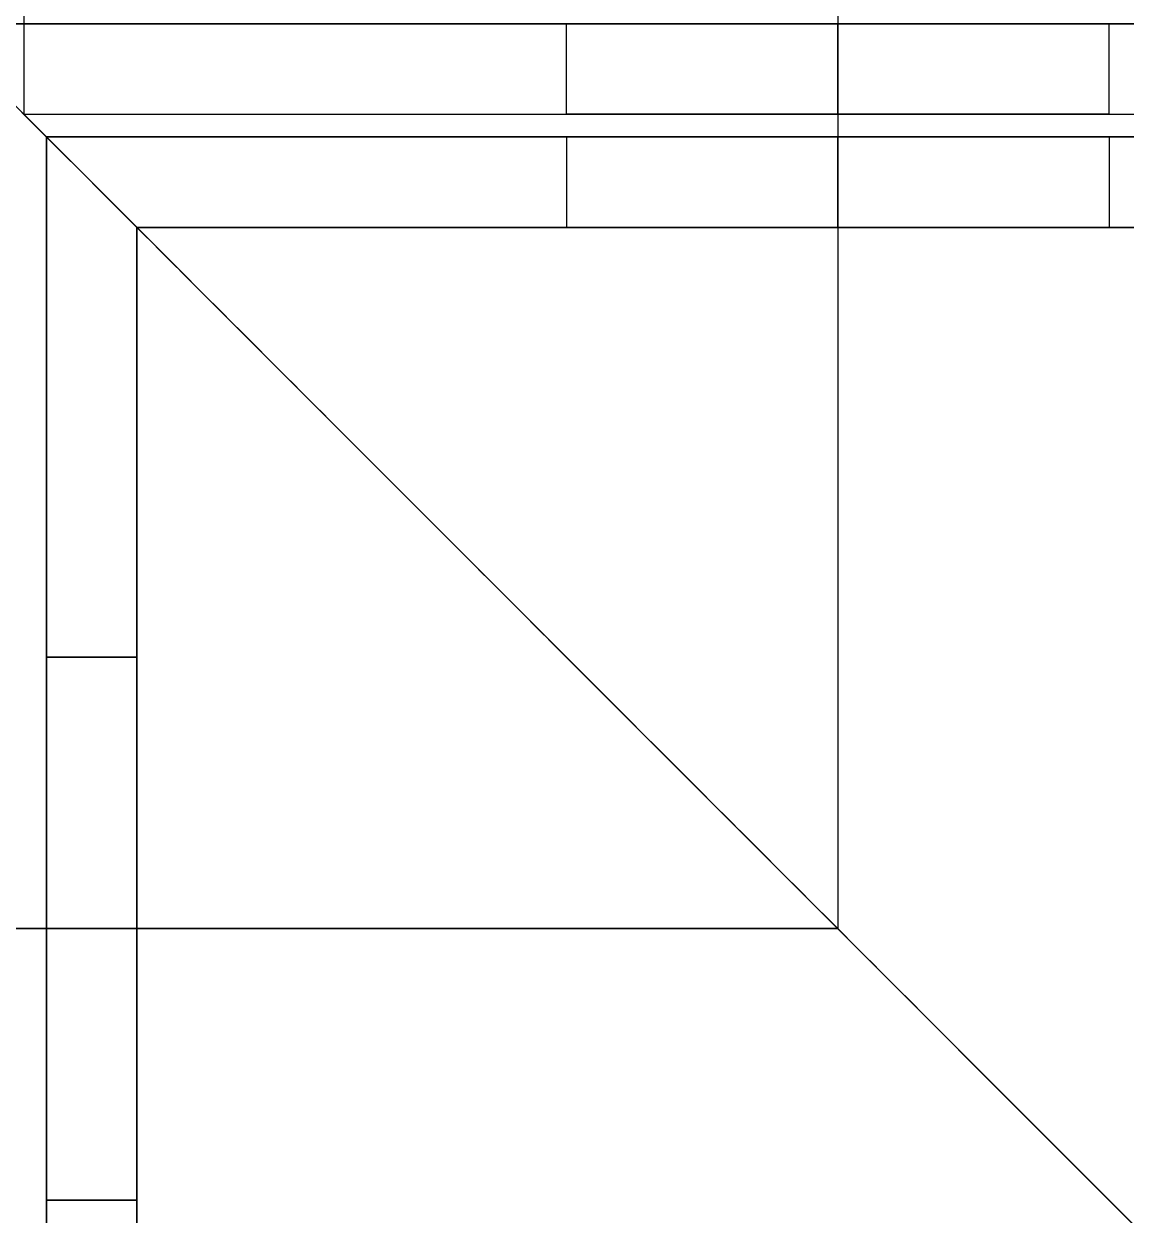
# Model space of a CAD drawing. Header units: millimetres. Extents: x -6529 to 809, y -8611 to 207.
# Drawn here: x 771.03 to 795.41, y -1094.97 to -1068.63 of the extents above; entities that cross this region are included whole.
import ezdxf

# ---------------------------------------------------------------- set-up
doc = ezdxf.new("R2010")
doc.units = ezdxf.units.MM
doc.header["$MEASUREMENT"] = 0
doc.layers.add('platen', color=7, linetype='Continuous', true_color=0x007f00)
doc.layers.add('staal', color=5, linetype='Continuous', true_color=0x0000ff)

# ---------------------------------------------------------------- blocks, each defined once
blk = doc.blocks.new('top plaat')
at = {"layer": 'platen'}
for points in [[(1276, -1236), (1296, -1236), (1316, -1236)], [(1276, -1236, 18), (1296, -1236, 18), (1316, -1236, 18)], [(1276, -1236, 9), (1296, -1236, 9), (1316, -1236, 9)], [(1296, -1236), (1296, -1236, 9), (1296, -1236, 18)]]:
    blk.add_open_spline(points, degree=2, dxfattribs=at)
blk = doc.blocks.new('plaat laag')
at = {"layer": 'platen'}
for points in [[(-3.167, -957.995, 600), (-3.759, -1136.994, 600), (-4.351, -1315.993, 600)], [(-4.351, -1315.993, 300), (-4.255, -1286.993, 300), (-4.159, -1257.993, 300)], [(-4.351, -1315.993, 300), (-4.255, -1286.993, 300), (-4.159, -1257.993, 300)]]:
    blk.add_open_spline(points, degree=2, dxfattribs=at)

msp = doc.modelspace()

# ---------------------------------------------------------------- linework, layer by layer
at = {"layer": 'staal'}
for p, q in [((809.026, -1108.633), (769.026, -1068.633)), ((809.026, -1108.633, 676), (769.026, -1068.633, 676)), ((809.026, -1108.633, 676), (769.026, -1068.633, 676)), ((783.026, -1070.633, 545.5), (783.026, -1068.633, 545.5)), ((783.026, -1070.633, 620.5), (783.026, -1068.633, 620.5)), ((783.026, -1070.633, 395.5), (783.026, -1068.633, 395.5)), ((783.026, -1070.633, 470.5), (783.026, -1068.633, 470.5)), ((783.026, -1070.633, 245.5), (783.026, -1068.633, 245.5)), ((783.026, -1070.633, 320.5), (783.026, -1068.633, 320.5)), ((783.026, -1070.633, 170.5), (783.026, -1068.633, 170.5)), ((783.026, -1070.633, 95.5), (783.026, -1068.633, 95.5)), ((789.026, -1070.633, 40), (789.026, -1068.633, 40)), ((789.026, -1070.633, 551.5), (789.026, -1068.633, 551.5)), ((789.026, -1070.633, 539.5), (789.026, -1068.633, 539.5)), ((789.026, -1070.633, 626.5), (789.026, -1068.633, 626.5)), ((789.026, -1070.633, 614.5), (789.026, -1068.633, 614.5)), ((789.026, -1070.633, 401.5), (789.026, -1068.633, 401.5)), ((789.026, -1070.633, 389.5), (789.026, -1068.633, 389.5)), ((789.026, -1070.633, 476.5), (789.026, -1068.633, 476.5)), ((789.026, -1070.633, 464.5), (789.026, -1068.633, 464.5)), ((789.026, -1070.633, 251.5), (789.026, -1068.633, 251.5)), ((789.026, -1070.633, 239.5), (789.026, -1068.633, 239.5)), ((789.026, -1070.633, 326.5), (789.026, -1068.633, 326.5)), ((789.026, -1070.633, 314.5), (789.026, -1068.633, 314.5)), ((789.026, -1070.633, 176.5), (789.026, -1068.633, 176.5)), ((789.026, -1070.633, 164.5), (789.026, -1068.633, 164.5)), ((789.026, -1070.633, 101.5), (789.026, -1068.633, 101.5)), ((789.026, -1070.633, 89.5), (789.026, -1068.633, 89.5)), ((795.026, -1070.633, 545.5), (795.026, -1068.633, 545.5)), ((795.026, -1070.633, 620.5), (795.026, -1068.633, 620.5)), ((795.026, -1070.633, 395.5), (795.026, -1068.633, 395.5)), ((795.026, -1070.633, 470.5), (795.026, -1068.633, 470.5)), ((795.026, -1070.633, 245.5), (795.026, -1068.633, 245.5)), ((795.026, -1070.633, 320.5), (795.026, -1068.633, 320.5)), ((795.026, -1070.633, 170.5), (795.026, -1068.633, 170.5)), ((795.026, -1070.633, 95.5), (795.026, -1068.633, 95.5)), ((783.026, -1071.133, 170.5), (783.026, -1073.133, 170.5)), ((783.026, -1071.133, 95.5), (783.026, -1073.133, 95.5)), ((783.026, -1071.133, 620.5), (783.026, -1073.133, 620.5)), ((783.026, -1071.133, 545.5), (783.026, -1073.133, 545.5)), ((783.026, -1071.133, 771.5), (783.026, -1073.133, 771.5)), ((783.026, -1071.133, 846.5), (783.026, -1073.133, 846.5)), ((789.026, -1073.133, 40), (789.026, -1071.133, 40)), ((789.026, -1073.133, 208), (789.026, -1071.133, 208)), ((789.026, -1071.133, 176.5), (789.026, -1073.133, 176.5)), ((789.026, -1071.133, 164.5), (789.026, -1073.133, 164.5)), ((789.026, -1071.133, 101.5), (789.026, -1073.133, 101.5)), ((789.026, -1071.133, 89.5), (789.026, -1073.133, 89.5)), ((789.026, -1073.133, 676), (789.026, -1071.133, 676)), ((789.026, -1073.133, 508), (789.026, -1071.133, 508)), ((789.026, -1071.133, 614.5), (789.026, -1073.133, 614.5)), ((789.026, -1071.133, 626.5), (789.026, -1073.133, 626.5)), ((789.026, -1071.133, 539.5), (789.026, -1073.133, 539.5)), ((789.026, -1071.133, 551.5), (789.026, -1073.133, 551.5)), ((789.026, -1073.133, 716), (789.026, -1071.133, 716)), ((789.026, -1073.133, 884), (789.026, -1071.133, 884)), ((789.026, -1071.133, 777.5), (789.026, -1073.133, 777.5)), ((789.026, -1071.133, 765.5), (789.026, -1073.133, 765.5)), ((789.026, -1071.133, 852.5), (789.026, -1073.133, 852.5)), ((789.026, -1071.133, 840.5), (789.026, -1073.133, 840.5)), ((795.026, -1071.133, 170.5), (795.026, -1073.133, 170.5)), ((795.026, -1071.133, 95.5), (795.026, -1073.133, 95.5)), ((795.026, -1071.133, 620.5), (795.026, -1073.133, 620.5)), ((795.026, -1071.133, 545.5), (795.026, -1073.133, 545.5)), ((795.026, -1071.133, 771.5), (795.026, -1073.133, 771.5)), ((795.026, -1071.133, 846.5), (795.026, -1073.133, 846.5)), ((771.526, -1082.633, 95.5), (773.526, -1082.633, 95.5)), ((771.526, -1082.633, 170.5), (773.526, -1082.633, 170.5)), ((773.526, -1082.633, 620.5), (771.526, -1082.633, 620.5)), ((773.526, -1082.633, 545.5), (771.526, -1082.633, 545.5)), ((773.526, -1082.633, 771.5), (771.526, -1082.633, 771.5)), ((773.526, -1082.633, 846.5), (771.526, -1082.633, 846.5)), ((771.526, -1088.633, 40), (773.526, -1088.633, 40)), ((771.526, -1088.633, 208), (773.526, -1088.633, 208)), ((771.526, -1088.633, 101.5), (773.526, -1088.633, 101.5)), ((771.526, -1088.633, 89.5), (773.526, -1088.633, 89.5)), ((771.526, -1088.633, 176.5), (773.526, -1088.633, 176.5)), ((771.526, -1088.633, 164.5), (773.526, -1088.633, 164.5)), ((773.526, -1088.633, 676), (771.526, -1088.633, 676)), ((773.526, -1088.633, 508), (771.526, -1088.633, 508)), ((773.526, -1088.633, 614.5), (771.526, -1088.633, 614.5)), ((773.526, -1088.633, 626.5), (771.526, -1088.633, 626.5)), ((773.526, -1088.633, 539.5), (771.526, -1088.633, 539.5)), ((773.526, -1088.633, 551.5), (771.526, -1088.633, 551.5)), ((773.526, -1088.633, 716), (771.526, -1088.633, 716)), ((773.526, -1088.633, 884), (771.526, -1088.633, 884)), ((773.526, -1088.633, 777.5), (771.526, -1088.633, 777.5)), ((773.526, -1088.633, 765.5), (771.526, -1088.633, 765.5)), ((773.526, -1088.633, 852.5), (771.526, -1088.633, 852.5)), ((773.526, -1088.633, 840.5), (771.526, -1088.633, 840.5)), ((771.526, -1094.633, 95.5), (773.526, -1094.633, 95.5)), ((771.526, -1094.633, 170.5), (773.526, -1094.633, 170.5)), ((773.526, -1094.633, 620.5), (771.526, -1094.633, 620.5)), ((773.526, -1094.633, 545.5), (771.526, -1094.633, 545.5)), ((773.526, -1094.633, 771.5), (771.526, -1094.633, 771.5)), ((773.526, -1094.633, 846.5), (771.526, -1094.633, 846.5))]:
    msp.add_line(p, q, dxfattribs=at)
for points in [[(771.026, 169.367, 714), (771.026, -450.633, 714), (771.026, -1070.633, 714)], [(771.026, 169.367, 678), (771.026, -450.633, 678), (771.026, -1070.633, 678)], [(789.026, -1018.133, 40), (789.026, -1053.383, 40), (789.026, -1088.633, 40)], [(789.026, -1018.133, 38), (789.026, -1053.383, 38), (789.026, -1088.633, 38)], [(789.026, -1018.133, 2), (789.026, -1053.383, 2), (789.026, -1088.633, 2)], [(789.026, -1018.133), (789.026, -1053.383), (789.026, -1088.633)], [(771.026, -1019.133, 696), (771.026, -1044.883, 696), (771.026, -1070.633, 696)], [(789.026, -1019.133, 716), (789.026, -1053.883, 716), (789.026, -1088.633, 716)], [(789.026, -1019.133, 714), (789.026, -1053.883, 714), (789.026, -1088.633, 714)], [(789.026, -1019.133, 678), (789.026, -1053.883, 678), (789.026, -1088.633, 678)], [(789.026, -1019.133, 676), (789.026, -1053.883, 676), (789.026, -1088.633, 676)], [(809.026, -1108.633, 40), (789.026, -1088.633, 40), (769.026, -1068.633, 40)], [(809.026, -1108.633), (789.026, -1088.633), (769.026, -1068.633)], [(769.026, -1068.633, 40), (789.026, -1088.633, 40), (809.026, -1108.633, 40)], [(809.026, -1108.633, 716), (789.026, -1088.633, 716), (769.026, -1068.633, 716)], [(809.026, -1108.633, 716), (789.026, -1088.633, 716), (769.026, -1068.633, 716)], [(809.026, -1068.633, 40), (789.026, -1068.633, 40), (769.026, -1068.633, 40)], [(809.026, -1068.633, 676), (789.026, -1068.633, 676), (769.026, -1068.633, 676)], [(809.026, -1068.633, 658), (789.026, -1068.633, 658), (769.026, -1068.633, 658)], [(789.026, -1068.633, 40), (789.026, -1068.633, 64.75), (789.026, -1068.633, 89.5)], [(789.026, -1068.633, 101.5), (789.026, -1068.633, 133), (789.026, -1068.633, 164.5)], [(789.026, -1068.633, 176.5), (789.026, -1068.633, 208), (789.026, -1068.633, 239.5)], [(789.026, -1068.633, 251.5), (789.026, -1068.633, 283), (789.026, -1068.633, 314.5)], [(789.026, -1068.633, 326.5), (789.026, -1068.633, 358), (789.026, -1068.633, 389.5)], [(789.026, -1068.633, 401.5), (789.026, -1068.633, 433), (789.026, -1068.633, 464.5)], [(789.026, -1068.633, 476.5), (789.026, -1068.633, 508), (789.026, -1068.633, 539.5)], [(789.026, -1068.633, 551.5), (789.026, -1068.633, 583), (789.026, -1068.633, 614.5)], [(789.026, -1068.633, 626.5), (789.026, -1068.633, 651.25), (789.026, -1068.633, 676)], [(771.026, -1070.633, 38), (789.026, -1088.633, 38), (807.026, -1106.633, 38)], [(807.026, -1106.633, 2), (789.026, -1088.633, 2), (771.026, -1070.633, 2)], [(807.026, -1106.633, 38), (789.026, -1088.633, 38), (771.026, -1070.633, 38)], [(771.026, -1070.633, 2), (789.026, -1088.633, 2), (807.026, -1106.633, 2)], [(771.026, -1070.633, 714), (789.026, -1088.633, 714), (807.026, -1106.633, 714)], [(807.026, -1106.633, 678), (789.026, -1088.633, 678), (771.026, -1070.633, 678)], [(771.026, -1070.633, 714), (789.026, -1088.633, 714), (807.026, -1106.633, 714)], [(771.026, -1070.633, 678), (771.026, -1070.633, 696), (771.026, -1070.633, 714)], [(807.026, -1106.633, 678), (789.026, -1088.633, 678), (771.026, -1070.633, 678)], [(771.026, -1070.633, 40), (789.026, -1070.633, 40), (807.026, -1070.633, 40)], [(771.026, -1070.633, 676), (789.026, -1070.633, 676), (807.026, -1070.633, 676)], [(771.026, -1070.633, 658), (789.026, -1070.633, 658), (807.026, -1070.633, 658)], [(789.026, -1070.633, 40), (789.026, -1070.633, 64.75), (789.026, -1070.633, 89.5)], [(789.026, -1070.633, 101.5), (789.026, -1070.633, 133), (789.026, -1070.633, 164.5)], [(789.026, -1070.633, 176.5), (789.026, -1070.633, 208), (789.026, -1070.633, 239.5)], [(789.026, -1070.633, 251.5), (789.026, -1070.633, 283), (789.026, -1070.633, 314.5)], [(789.026, -1070.633, 326.5), (789.026, -1070.633, 358), (789.026, -1070.633, 389.5)], [(789.026, -1070.633, 401.5), (789.026, -1070.633, 433), (789.026, -1070.633, 464.5)], [(789.026, -1070.633, 476.5), (789.026, -1070.633, 508), (789.026, -1070.633, 539.5)], [(789.026, -1070.633, 551.5), (789.026, -1070.633, 583), (789.026, -1070.633, 614.5)], [(789.026, -1070.633, 626.5), (789.026, -1070.633, 651.25), (789.026, -1070.633, 676)], [(806.526, -1071.133, 40), (789.026, -1071.133, 40), (771.526, -1071.133, 40)], [(771.526, -1071.133, 40), (771.526, -1071.133, 124), (771.526, -1071.133, 208)], [(806.526, -1071.133, 208), (789.026, -1071.133, 208), (771.526, -1071.133, 208)], [(771.526, -1071.133, 40), (771.526, -1088.633, 40), (771.526, -1106.133, 40)], [(771.526, -1071.133, 208), (771.526, -1088.633, 208), (771.526, -1106.133, 208)], [(806.526, -1071.133, 124), (789.026, -1071.133, 124), (771.526, -1071.133, 124)], [(771.526, -1071.133, 124), (771.526, -1088.633, 124), (771.526, -1106.133, 124)], [(771.526, -1106.133, 676), (771.526, -1088.633, 676), (771.526, -1071.133, 676)], [(771.526, -1071.133, 676), (771.526, -1071.133, 592), (771.526, -1071.133, 508)], [(771.526, -1106.133, 508), (771.526, -1088.633, 508), (771.526, -1071.133, 508)], [(771.526, -1071.133, 676), (789.026, -1071.133, 676), (806.526, -1071.133, 676)], [(771.526, -1071.133, 508), (789.026, -1071.133, 508), (806.526, -1071.133, 508)], [(771.526, -1106.133, 592), (771.526, -1088.633, 592), (771.526, -1071.133, 592)], [(771.526, -1071.133, 592), (789.026, -1071.133, 592), (806.526, -1071.133, 592)], [(771.526, -1106.133, 716), (771.526, -1088.633, 716), (771.526, -1071.133, 716)], [(771.526, -1071.133, 716), (771.526, -1071.133, 800), (771.526, -1071.133, 884)], [(771.526, -1106.133, 884), (771.526, -1088.633, 884), (771.526, -1071.133, 884)], [(771.526, -1071.133, 716), (789.026, -1071.133, 716), (806.526, -1071.133, 716)], [(771.526, -1071.133, 884), (789.026, -1071.133, 884), (806.526, -1071.133, 884)], [(771.526, -1106.133, 800), (771.526, -1088.633, 800), (771.526, -1071.133, 800)], [(771.526, -1071.133, 800), (789.026, -1071.133, 800), (806.526, -1071.133, 800)], [(789.026, -1071.133, 40), (789.026, -1071.133, 64.75), (789.026, -1071.133, 89.5)], [(789.026, -1071.133, 101.5), (789.026, -1071.133, 133), (789.026, -1071.133, 164.5)], [(789.026, -1071.133, 176.5), (789.026, -1071.133, 192.25), (789.026, -1071.133, 208)], [(789.026, -1071.133, 676), (789.026, -1071.133, 651.25), (789.026, -1071.133, 626.5)], [(789.026, -1071.133, 614.5), (789.026, -1071.133, 583), (789.026, -1071.133, 551.5)], [(789.026, -1071.133, 539.5), (789.026, -1071.133, 523.75), (789.026, -1071.133, 508)], [(789.026, -1071.133, 716), (789.026, -1071.133, 740.75), (789.026, -1071.133, 765.5)], [(789.026, -1071.133, 777.5), (789.026, -1071.133, 809), (789.026, -1071.133, 840.5)], [(789.026, -1071.133, 852.5), (789.026, -1071.133, 868.25), (789.026, -1071.133, 884)], [(773.526, -1104.133, 40), (773.526, -1088.633, 40), (773.526, -1073.133, 40)], [(773.526, -1073.133, 40), (773.526, -1073.133, 124), (773.526, -1073.133, 208)], [(773.526, -1104.133, 208), (773.526, -1088.633, 208), (773.526, -1073.133, 208)], [(773.526, -1073.133, 40), (789.026, -1073.133, 40), (804.526, -1073.133, 40)], [(773.526, -1073.133, 208), (789.026, -1073.133, 208), (804.526, -1073.133, 208)], [(773.526, -1104.133, 124), (773.526, -1088.633, 124), (773.526, -1073.133, 124)], [(773.526, -1073.133, 124), (789.026, -1073.133, 124), (804.526, -1073.133, 124)], [(804.526, -1073.133, 676), (789.026, -1073.133, 676), (773.526, -1073.133, 676)], [(773.526, -1073.133, 676), (773.526, -1073.133, 592), (773.526, -1073.133, 508)], [(804.526, -1073.133, 508), (789.026, -1073.133, 508), (773.526, -1073.133, 508)], [(773.526, -1073.133, 676), (773.526, -1088.633, 676), (773.526, -1104.133, 676)], [(773.526, -1073.133, 508), (773.526, -1088.633, 508), (773.526, -1104.133, 508)], [(804.526, -1073.133, 592), (789.026, -1073.133, 592), (773.526, -1073.133, 592)], [(773.526, -1073.133, 592), (773.526, -1088.633, 592), (773.526, -1104.133, 592)], [(804.526, -1073.133, 716), (789.026, -1073.133, 716), (773.526, -1073.133, 716)], [(773.526, -1073.133, 716), (773.526, -1073.133, 800), (773.526, -1073.133, 884)], [(804.526, -1073.133, 884), (789.026, -1073.133, 884), (773.526, -1073.133, 884)], [(773.526, -1073.133, 716), (773.526, -1088.633, 716), (773.526, -1104.133, 716)], [(773.526, -1073.133, 884), (773.526, -1088.633, 884), (773.526, -1104.133, 884)], [(804.526, -1073.133, 800), (789.026, -1073.133, 800), (773.526, -1073.133, 800)], [(773.526, -1073.133, 800), (773.526, -1088.633, 800), (773.526, -1104.133, 800)], [(789.026, -1073.133, 40), (789.026, -1073.133, 64.75), (789.026, -1073.133, 89.5)], [(789.026, -1073.133, 101.5), (789.026, -1073.133, 133), (789.026, -1073.133, 164.5)], [(789.026, -1073.133, 176.5), (789.026, -1073.133, 192.25), (789.026, -1073.133, 208)], [(789.026, -1073.133, 676), (789.026, -1073.133, 651.25), (789.026, -1073.133, 626.5)], [(789.026, -1073.133, 614.5), (789.026, -1073.133, 583), (789.026, -1073.133, 551.5)], [(789.026, -1073.133, 539.5), (789.026, -1073.133, 523.75), (789.026, -1073.133, 508)], [(789.026, -1073.133, 716), (789.026, -1073.133, 740.75), (789.026, -1073.133, 765.5)], [(789.026, -1073.133, 777.5), (789.026, -1073.133, 809), (789.026, -1073.133, 840.5)], [(789.026, -1073.133, 852.5), (789.026, -1073.133, 868.25), (789.026, -1073.133, 884)], [(789.026, -1088.633, 40), (753.776, -1088.633, 40), (718.526, -1088.633, 40)], [(789.026, -1088.633, 38), (753.776, -1088.633, 38), (718.526, -1088.633, 38)], [(789.026, -1088.633, 2), (753.776, -1088.633, 2), (718.526, -1088.633, 2)], [(789.026, -1088.633), (753.776, -1088.633), (718.526, -1088.633)], [(718.526, -1088.633, 716), (753.776, -1088.633, 716), (789.026, -1088.633, 716)], [(718.526, -1088.633, 714), (753.776, -1088.633, 714), (789.026, -1088.633, 714)], [(718.526, -1088.633, 678), (753.776, -1088.633, 678), (789.026, -1088.633, 678)], [(718.526, -1088.633, 676), (753.776, -1088.633, 676), (789.026, -1088.633, 676)], [(771.526, -1088.633, 40), (771.526, -1088.633, 64.75), (771.526, -1088.633, 89.5)], [(771.526, -1088.633, 101.5), (771.526, -1088.633, 133), (771.526, -1088.633, 164.5)], [(771.526, -1088.633, 176.5), (771.526, -1088.633, 192.25), (771.526, -1088.633, 208)], [(771.526, -1088.633, 676), (771.526, -1088.633, 651.25), (771.526, -1088.633, 626.5)], [(771.526, -1088.633, 614.5), (771.526, -1088.633, 583), (771.526, -1088.633, 551.5)], [(771.526, -1088.633, 539.5), (771.526, -1088.633, 523.75), (771.526, -1088.633, 508)], [(771.526, -1088.633, 716), (771.526, -1088.633, 740.75), (771.526, -1088.633, 765.5)], [(771.526, -1088.633, 777.5), (771.526, -1088.633, 809), (771.526, -1088.633, 840.5)], [(771.526, -1088.633, 852.5), (771.526, -1088.633, 868.25), (771.526, -1088.633, 884)], [(773.526, -1088.633, 40), (773.526, -1088.633, 64.75), (773.526, -1088.633, 89.5)], [(773.526, -1088.633, 101.5), (773.526, -1088.633, 133), (773.526, -1088.633, 164.5)], [(773.526, -1088.633, 176.5), (773.526, -1088.633, 192.25), (773.526, -1088.633, 208)], [(773.526, -1088.633, 676), (773.526, -1088.633, 651.25), (773.526, -1088.633, 626.5)], [(773.526, -1088.633, 614.5), (773.526, -1088.633, 583), (773.526, -1088.633, 551.5)], [(773.526, -1088.633, 539.5), (773.526, -1088.633, 523.75), (773.526, -1088.633, 508)], [(773.526, -1088.633, 716), (773.526, -1088.633, 740.75), (773.526, -1088.633, 765.5)], [(773.526, -1088.633, 777.5), (773.526, -1088.633, 809), (773.526, -1088.633, 840.5)], [(773.526, -1088.633, 852.5), (773.526, -1088.633, 868.25), (773.526, -1088.633, 884)], [(789.026, -1088.633), (789.026, -1088.633, 1), (789.026, -1088.633, 2)], [(789.026, -1088.633, 38), (789.026, -1088.633, 39), (789.026, -1088.633, 40)], [(789.178, -1088.786, 40), (789.178, -1088.786, 39), (789.178, -1088.786, 38)], [(789.178, -1088.786, 2), (789.178, -1088.786, 1), (789.178, -1088.786)], [(789.178, -1088.786, 716), (789.178, -1088.786, 715), (789.178, -1088.786, 714)], [(789.178, -1088.786, 678), (789.178, -1088.786, 677), (789.178, -1088.786, 676)], [(789.178, -1088.786, 716), (789.178, -1088.786, 715), (789.178, -1088.786, 714)], [(789.178, -1088.786, 678), (789.178, -1088.786, 677), (789.178, -1088.786, 676)]]:
    msp.add_open_spline(points, degree=2, dxfattribs=at)
for points, knots in [([(783.026, -1068.633, 545.5), (783.026, -1068.633, 539.5), (789.026, -1068.633, 539.5), (795.026, -1068.633, 539.5), (795.026, -1068.633, 545.5), (795.026, -1068.633, 551.5), (789.026, -1068.633, 551.5), (783.026, -1068.633, 551.5), (783.026, -1068.633, 545.5)], [-31.415927, -31.415927, -31.415927, -23.561945, -23.561945, -15.707963, -15.707963, -7.853982, -7.853982, 0, 0, 0]), ([(783.026, -1068.633, 620.5), (783.026, -1068.633, 614.5), (789.026, -1068.633, 614.5), (795.026, -1068.633, 614.5), (795.026, -1068.633, 620.5), (795.026, -1068.633, 626.5), (789.026, -1068.633, 626.5), (783.026, -1068.633, 626.5), (783.026, -1068.633, 620.5)], [-31.415927, -31.415927, -31.415927, -23.561945, -23.561945, -15.707963, -15.707963, -7.853982, -7.853982, 0, 0, 0]), ([(783.026, -1068.633, 395.5), (783.026, -1068.633, 389.5), (789.026, -1068.633, 389.5), (795.026, -1068.633, 389.5), (795.026, -1068.633, 395.5), (795.026, -1068.633, 401.5), (789.026, -1068.633, 401.5), (783.026, -1068.633, 401.5), (783.026, -1068.633, 395.5)], [-31.415927, -31.415927, -31.415927, -23.561945, -23.561945, -15.707963, -15.707963, -7.853982, -7.853982, 0, 0, 0]), ([(783.026, -1068.633, 470.5), (783.026, -1068.633, 464.5), (789.026, -1068.633, 464.5), (795.026, -1068.633, 464.5), (795.026, -1068.633, 470.5), (795.026, -1068.633, 476.5), (789.026, -1068.633, 476.5), (783.026, -1068.633, 476.5), (783.026, -1068.633, 470.5)], [-31.415927, -31.415927, -31.415927, -23.561945, -23.561945, -15.707963, -15.707963, -7.853982, -7.853982, 0, 0, 0]), ([(783.026, -1068.633, 245.5), (783.026, -1068.633, 239.5), (789.026, -1068.633, 239.5), (795.026, -1068.633, 239.5), (795.026, -1068.633, 245.5), (795.026, -1068.633, 251.5), (789.026, -1068.633, 251.5), (783.026, -1068.633, 251.5), (783.026, -1068.633, 245.5)], [-31.415927, -31.415927, -31.415927, -23.561945, -23.561945, -15.707963, -15.707963, -7.853982, -7.853982, 0, 0, 0]), ([(783.026, -1068.633, 320.5), (783.026, -1068.633, 314.5), (789.026, -1068.633, 314.5), (795.026, -1068.633, 314.5), (795.026, -1068.633, 320.5), (795.026, -1068.633, 326.5), (789.026, -1068.633, 326.5), (783.026, -1068.633, 326.5), (783.026, -1068.633, 320.5)], [-31.415927, -31.415927, -31.415927, -23.561945, -23.561945, -15.707963, -15.707963, -7.853982, -7.853982, 0, 0, 0]), ([(783.026, -1068.633, 170.5), (783.026, -1068.633, 164.5), (789.026, -1068.633, 164.5), (795.026, -1068.633, 164.5), (795.026, -1068.633, 170.5), (795.026, -1068.633, 176.5), (789.026, -1068.633, 176.5), (783.026, -1068.633, 176.5), (783.026, -1068.633, 170.5)], [-31.415927, -31.415927, -31.415927, -23.561945, -23.561945, -15.707963, -15.707963, -7.853982, -7.853982, 0, 0, 0]), ([(783.026, -1068.633, 95.5), (783.026, -1068.633, 89.5), (789.026, -1068.633, 89.5), (795.026, -1068.633, 89.5), (795.026, -1068.633, 95.5), (795.026, -1068.633, 101.5), (789.026, -1068.633, 101.5), (783.026, -1068.633, 101.5), (783.026, -1068.633, 95.5)], [-31.415927, -31.415927, -31.415927, -23.561945, -23.561945, -15.707963, -15.707963, -7.853982, -7.853982, 0, 0, 0]), ([(783.026, -1070.633, 545.5), (783.026, -1070.633, 551.5), (789.026, -1070.633, 551.5), (795.026, -1070.633, 551.5), (795.026, -1070.633, 545.5), (795.026, -1070.633, 539.5), (789.026, -1070.633, 539.5), (783.026, -1070.633, 539.5), (783.026, -1070.633, 545.5)], [0, 0, 0, 7.853982, 7.853982, 15.707963, 15.707963, 23.561945, 23.561945, 31.415927, 31.415927, 31.415927]), ([(783.026, -1070.633, 620.5), (783.026, -1070.633, 626.5), (789.026, -1070.633, 626.5), (795.026, -1070.633, 626.5), (795.026, -1070.633, 620.5), (795.026, -1070.633, 614.5), (789.026, -1070.633, 614.5), (783.026, -1070.633, 614.5), (783.026, -1070.633, 620.5)], [0, 0, 0, 7.853982, 7.853982, 15.707963, 15.707963, 23.561945, 23.561945, 31.415927, 31.415927, 31.415927]), ([(783.026, -1070.633, 395.5), (783.026, -1070.633, 401.5), (789.026, -1070.633, 401.5), (795.026, -1070.633, 401.5), (795.026, -1070.633, 395.5), (795.026, -1070.633, 389.5), (789.026, -1070.633, 389.5), (783.026, -1070.633, 389.5), (783.026, -1070.633, 395.5)], [0, 0, 0, 7.853982, 7.853982, 15.707963, 15.707963, 23.561945, 23.561945, 31.415927, 31.415927, 31.415927]), ([(783.026, -1070.633, 470.5), (783.026, -1070.633, 476.5), (789.026, -1070.633, 476.5), (795.026, -1070.633, 476.5), (795.026, -1070.633, 470.5), (795.026, -1070.633, 464.5), (789.026, -1070.633, 464.5), (783.026, -1070.633, 464.5), (783.026, -1070.633, 470.5)], [0, 0, 0, 7.853982, 7.853982, 15.707963, 15.707963, 23.561945, 23.561945, 31.415927, 31.415927, 31.415927]), ([(783.026, -1070.633, 245.5), (783.026, -1070.633, 251.5), (789.026, -1070.633, 251.5), (795.026, -1070.633, 251.5), (795.026, -1070.633, 245.5), (795.026, -1070.633, 239.5), (789.026, -1070.633, 239.5), (783.026, -1070.633, 239.5), (783.026, -1070.633, 245.5)], [0, 0, 0, 7.853982, 7.853982, 15.707963, 15.707963, 23.561945, 23.561945, 31.415927, 31.415927, 31.415927]), ([(783.026, -1070.633, 320.5), (783.026, -1070.633, 326.5), (789.026, -1070.633, 326.5), (795.026, -1070.633, 326.5), (795.026, -1070.633, 320.5), (795.026, -1070.633, 314.5), (789.026, -1070.633, 314.5), (783.026, -1070.633, 314.5), (783.026, -1070.633, 320.5)], [0, 0, 0, 7.853982, 7.853982, 15.707963, 15.707963, 23.561945, 23.561945, 31.415927, 31.415927, 31.415927]), ([(783.026, -1070.633, 170.5), (783.026, -1070.633, 176.5), (789.026, -1070.633, 176.5), (795.026, -1070.633, 176.5), (795.026, -1070.633, 170.5), (795.026, -1070.633, 164.5), (789.026, -1070.633, 164.5), (783.026, -1070.633, 164.5), (783.026, -1070.633, 170.5)], [0, 0, 0, 7.853982, 7.853982, 15.707963, 15.707963, 23.561945, 23.561945, 31.415927, 31.415927, 31.415927]), ([(783.026, -1070.633, 95.5), (783.026, -1070.633, 101.5), (789.026, -1070.633, 101.5), (795.026, -1070.633, 101.5), (795.026, -1070.633, 95.5), (795.026, -1070.633, 89.5), (789.026, -1070.633, 89.5), (783.026, -1070.633, 89.5), (783.026, -1070.633, 95.5)], [0, 0, 0, 7.853982, 7.853982, 15.707963, 15.707963, 23.561945, 23.561945, 31.415927, 31.415927, 31.415927]), ([(795.026, -1071.133, 170.5), (795.026, -1071.133, 176.5), (789.026, -1071.133, 176.5), (783.026, -1071.133, 176.5), (783.026, -1071.133, 170.5), (783.026, -1071.133, 164.5), (789.026, -1071.133, 164.5), (795.026, -1071.133, 164.5), (795.026, -1071.133, 170.5)], [0, 0, 0, 7.853982, 7.853982, 15.707963, 15.707963, 23.561945, 23.561945, 31.415927, 31.415927, 31.415927]), ([(795.026, -1071.133, 95.5), (795.026, -1071.133, 101.5), (789.026, -1071.133, 101.5), (783.026, -1071.133, 101.5), (783.026, -1071.133, 95.5), (783.026, -1071.133, 89.5), (789.026, -1071.133, 89.5), (795.026, -1071.133, 89.5), (795.026, -1071.133, 95.5)], [0, 0, 0, 7.853982, 7.853982, 15.707963, 15.707963, 23.561945, 23.561945, 31.415927, 31.415927, 31.415927]), ([(783.026, -1071.133, 620.5), (783.026, -1071.133, 614.5), (789.026, -1071.133, 614.5), (795.026, -1071.133, 614.5), (795.026, -1071.133, 620.5), (795.026, -1071.133, 626.5), (789.026, -1071.133, 626.5), (783.026, -1071.133, 626.5), (783.026, -1071.133, 620.5)], [0, 0, 0, 7.853982, 7.853982, 15.707963, 15.707963, 23.561945, 23.561945, 31.415927, 31.415927, 31.415927]), ([(783.026, -1071.133, 545.5), (783.026, -1071.133, 539.5), (789.026, -1071.133, 539.5), (795.026, -1071.133, 539.5), (795.026, -1071.133, 545.5), (795.026, -1071.133, 551.5), (789.026, -1071.133, 551.5), (783.026, -1071.133, 551.5), (783.026, -1071.133, 545.5)], [0, 0, 0, 7.853982, 7.853982, 15.707963, 15.707963, 23.561945, 23.561945, 31.415927, 31.415927, 31.415927]), ([(783.026, -1071.133, 771.5), (783.026, -1071.133, 777.5), (789.026, -1071.133, 777.5), (795.026, -1071.133, 777.5), (795.026, -1071.133, 771.5), (795.026, -1071.133, 765.5), (789.026, -1071.133, 765.5), (783.026, -1071.133, 765.5), (783.026, -1071.133, 771.5)], [0, 0, 0, 7.853982, 7.853982, 15.707963, 15.707963, 23.561945, 23.561945, 31.415927, 31.415927, 31.415927]), ([(783.026, -1071.133, 846.5), (783.026, -1071.133, 852.5), (789.026, -1071.133, 852.5), (795.026, -1071.133, 852.5), (795.026, -1071.133, 846.5), (795.026, -1071.133, 840.5), (789.026, -1071.133, 840.5), (783.026, -1071.133, 840.5), (783.026, -1071.133, 846.5)], [0, 0, 0, 7.853982, 7.853982, 15.707963, 15.707963, 23.561945, 23.561945, 31.415927, 31.415927, 31.415927]), ([(795.026, -1073.133, 170.5), (795.026, -1073.133, 164.5), (789.026, -1073.133, 164.5), (783.026, -1073.133, 164.5), (783.026, -1073.133, 170.5), (783.026, -1073.133, 176.5), (789.026, -1073.133, 176.5), (795.026, -1073.133, 176.5), (795.026, -1073.133, 170.5)], [-31.415927, -31.415927, -31.415927, -23.561945, -23.561945, -15.707963, -15.707963, -7.853982, -7.853982, 0, 0, 0]), ([(795.026, -1073.133, 95.5), (795.026, -1073.133, 89.5), (789.026, -1073.133, 89.5), (783.026, -1073.133, 89.5), (783.026, -1073.133, 95.5), (783.026, -1073.133, 101.5), (789.026, -1073.133, 101.5), (795.026, -1073.133, 101.5), (795.026, -1073.133, 95.5)], [-31.415927, -31.415927, -31.415927, -23.561945, -23.561945, -15.707963, -15.707963, -7.853982, -7.853982, 0, 0, 0]), ([(783.026, -1073.133, 620.5), (783.026, -1073.133, 626.5), (789.026, -1073.133, 626.5), (795.026, -1073.133, 626.5), (795.026, -1073.133, 620.5), (795.026, -1073.133, 614.5), (789.026, -1073.133, 614.5), (783.026, -1073.133, 614.5), (783.026, -1073.133, 620.5)], [-31.415927, -31.415927, -31.415927, -23.561945, -23.561945, -15.707963, -15.707963, -7.853982, -7.853982, 0, 0, 0]), ([(783.026, -1073.133, 545.5), (783.026, -1073.133, 551.5), (789.026, -1073.133, 551.5), (795.026, -1073.133, 551.5), (795.026, -1073.133, 545.5), (795.026, -1073.133, 539.5), (789.026, -1073.133, 539.5), (783.026, -1073.133, 539.5), (783.026, -1073.133, 545.5)], [-31.415927, -31.415927, -31.415927, -23.561945, -23.561945, -15.707963, -15.707963, -7.853982, -7.853982, 0, 0, 0]), ([(783.026, -1073.133, 771.5), (783.026, -1073.133, 765.5), (789.026, -1073.133, 765.5), (795.026, -1073.133, 765.5), (795.026, -1073.133, 771.5), (795.026, -1073.133, 777.5), (789.026, -1073.133, 777.5), (783.026, -1073.133, 777.5), (783.026, -1073.133, 771.5)], [-31.415927, -31.415927, -31.415927, -23.561945, -23.561945, -15.707963, -15.707963, -7.853982, -7.853982, 0, 0, 0]), ([(783.026, -1073.133, 846.5), (783.026, -1073.133, 840.5), (789.026, -1073.133, 840.5), (795.026, -1073.133, 840.5), (795.026, -1073.133, 846.5), (795.026, -1073.133, 852.5), (789.026, -1073.133, 852.5), (783.026, -1073.133, 852.5), (783.026, -1073.133, 846.5)], [-31.415927, -31.415927, -31.415927, -23.561945, -23.561945, -15.707963, -15.707963, -7.853982, -7.853982, 0, 0, 0]), ([(771.526, -1082.633, 95.5), (771.526, -1082.633, 101.5), (771.526, -1088.633, 101.5), (771.526, -1094.633, 101.5), (771.526, -1094.633, 95.5), (771.526, -1094.633, 89.5), (771.526, -1088.633, 89.5), (771.526, -1082.633, 89.5), (771.526, -1082.633, 95.5)], [0, 0, 0, 7.853982, 7.853982, 15.707963, 15.707963, 23.561945, 23.561945, 31.415927, 31.415927, 31.415927]), ([(771.526, -1082.633, 170.5), (771.526, -1082.633, 176.5), (771.526, -1088.633, 176.5), (771.526, -1094.633, 176.5), (771.526, -1094.633, 170.5), (771.526, -1094.633, 164.5), (771.526, -1088.633, 164.5), (771.526, -1082.633, 164.5), (771.526, -1082.633, 170.5)], [0, 0, 0, 7.853982, 7.853982, 15.707963, 15.707963, 23.561945, 23.561945, 31.415927, 31.415927, 31.415927]), ([(771.526, -1082.633, 620.5), (771.526, -1082.633, 626.5), (771.526, -1088.633, 626.5), (771.526, -1094.633, 626.5), (771.526, -1094.633, 620.5), (771.526, -1094.633, 614.5), (771.526, -1088.633, 614.5), (771.526, -1082.633, 614.5), (771.526, -1082.633, 620.5)], [-31.415927, -31.415927, -31.415927, -23.561945, -23.561945, -15.707963, -15.707963, -7.853982, -7.853982, 0, 0, 0]), ([(771.526, -1082.633, 545.5), (771.526, -1082.633, 551.5), (771.526, -1088.633, 551.5), (771.526, -1094.633, 551.5), (771.526, -1094.633, 545.5), (771.526, -1094.633, 539.5), (771.526, -1088.633, 539.5), (771.526, -1082.633, 539.5), (771.526, -1082.633, 545.5)], [-31.415927, -31.415927, -31.415927, -23.561945, -23.561945, -15.707963, -15.707963, -7.853982, -7.853982, 0, 0, 0]), ([(771.526, -1082.633, 771.5), (771.526, -1082.633, 765.5), (771.526, -1088.633, 765.5), (771.526, -1094.633, 765.5), (771.526, -1094.633, 771.5), (771.526, -1094.633, 777.5), (771.526, -1088.633, 777.5), (771.526, -1082.633, 777.5), (771.526, -1082.633, 771.5)], [-31.415927, -31.415927, -31.415927, -23.561945, -23.561945, -15.707963, -15.707963, -7.853982, -7.853982, 0, 0, 0]), ([(771.526, -1082.633, 846.5), (771.526, -1082.633, 840.5), (771.526, -1088.633, 840.5), (771.526, -1094.633, 840.5), (771.526, -1094.633, 846.5), (771.526, -1094.633, 852.5), (771.526, -1088.633, 852.5), (771.526, -1082.633, 852.5), (771.526, -1082.633, 846.5)], [-31.415927, -31.415927, -31.415927, -23.561945, -23.561945, -15.707963, -15.707963, -7.853982, -7.853982, 0, 0, 0]), ([(773.526, -1082.633, 95.5), (773.526, -1082.633, 89.5), (773.526, -1088.633, 89.5), (773.526, -1094.633, 89.5), (773.526, -1094.633, 95.5), (773.526, -1094.633, 101.5), (773.526, -1088.633, 101.5), (773.526, -1082.633, 101.5), (773.526, -1082.633, 95.5)], [-31.415927, -31.415927, -31.415927, -23.561945, -23.561945, -15.707963, -15.707963, -7.853982, -7.853982, 0, 0, 0]), ([(773.526, -1082.633, 170.5), (773.526, -1082.633, 164.5), (773.526, -1088.633, 164.5), (773.526, -1094.633, 164.5), (773.526, -1094.633, 170.5), (773.526, -1094.633, 176.5), (773.526, -1088.633, 176.5), (773.526, -1082.633, 176.5), (773.526, -1082.633, 170.5)], [-31.415927, -31.415927, -31.415927, -23.561945, -23.561945, -15.707963, -15.707963, -7.853982, -7.853982, 0, 0, 0]), ([(773.526, -1082.633, 620.5), (773.526, -1082.633, 614.5), (773.526, -1088.633, 614.5), (773.526, -1094.633, 614.5), (773.526, -1094.633, 620.5), (773.526, -1094.633, 626.5), (773.526, -1088.633, 626.5), (773.526, -1082.633, 626.5), (773.526, -1082.633, 620.5)], [0, 0, 0, 7.853982, 7.853982, 15.707963, 15.707963, 23.561945, 23.561945, 31.415927, 31.415927, 31.415927]), ([(773.526, -1082.633, 545.5), (773.526, -1082.633, 539.5), (773.526, -1088.633, 539.5), (773.526, -1094.633, 539.5), (773.526, -1094.633, 545.5), (773.526, -1094.633, 551.5), (773.526, -1088.633, 551.5), (773.526, -1082.633, 551.5), (773.526, -1082.633, 545.5)], [0, 0, 0, 7.853982, 7.853982, 15.707963, 15.707963, 23.561945, 23.561945, 31.415927, 31.415927, 31.415927]), ([(773.526, -1082.633, 771.5), (773.526, -1082.633, 777.5), (773.526, -1088.633, 777.5), (773.526, -1094.633, 777.5), (773.526, -1094.633, 771.5), (773.526, -1094.633, 765.5), (773.526, -1088.633, 765.5), (773.526, -1082.633, 765.5), (773.526, -1082.633, 771.5)], [0, 0, 0, 7.853982, 7.853982, 15.707963, 15.707963, 23.561945, 23.561945, 31.415927, 31.415927, 31.415927]), ([(773.526, -1082.633, 846.5), (773.526, -1082.633, 852.5), (773.526, -1088.633, 852.5), (773.526, -1094.633, 852.5), (773.526, -1094.633, 846.5), (773.526, -1094.633, 840.5), (773.526, -1088.633, 840.5), (773.526, -1082.633, 840.5), (773.526, -1082.633, 846.5)], [0, 0, 0, 7.853982, 7.853982, 15.707963, 15.707963, 23.561945, 23.561945, 31.415927, 31.415927, 31.415927])]:
    msp.add_rational_spline(points, [1, 0.707106781187, 1, 0.707106781187, 1, 0.707106781187, 1, 0.707106781187, 1], degree=2, knots=knots, dxfattribs=at)

# ---------------------------------------------------------------- block references
at = {"layer": 'platen'}
msp.add_blockref('top plaat', (-506.974, 167.367, 716), dxfattribs=at)
at = {"layer": 'platen', "rotation": 90.18941930540112}
msp.add_blockref('plaat laag', (-506.974, -1068.633, 58), dxfattribs=at)

doc.saveas('drawing.dxf')
